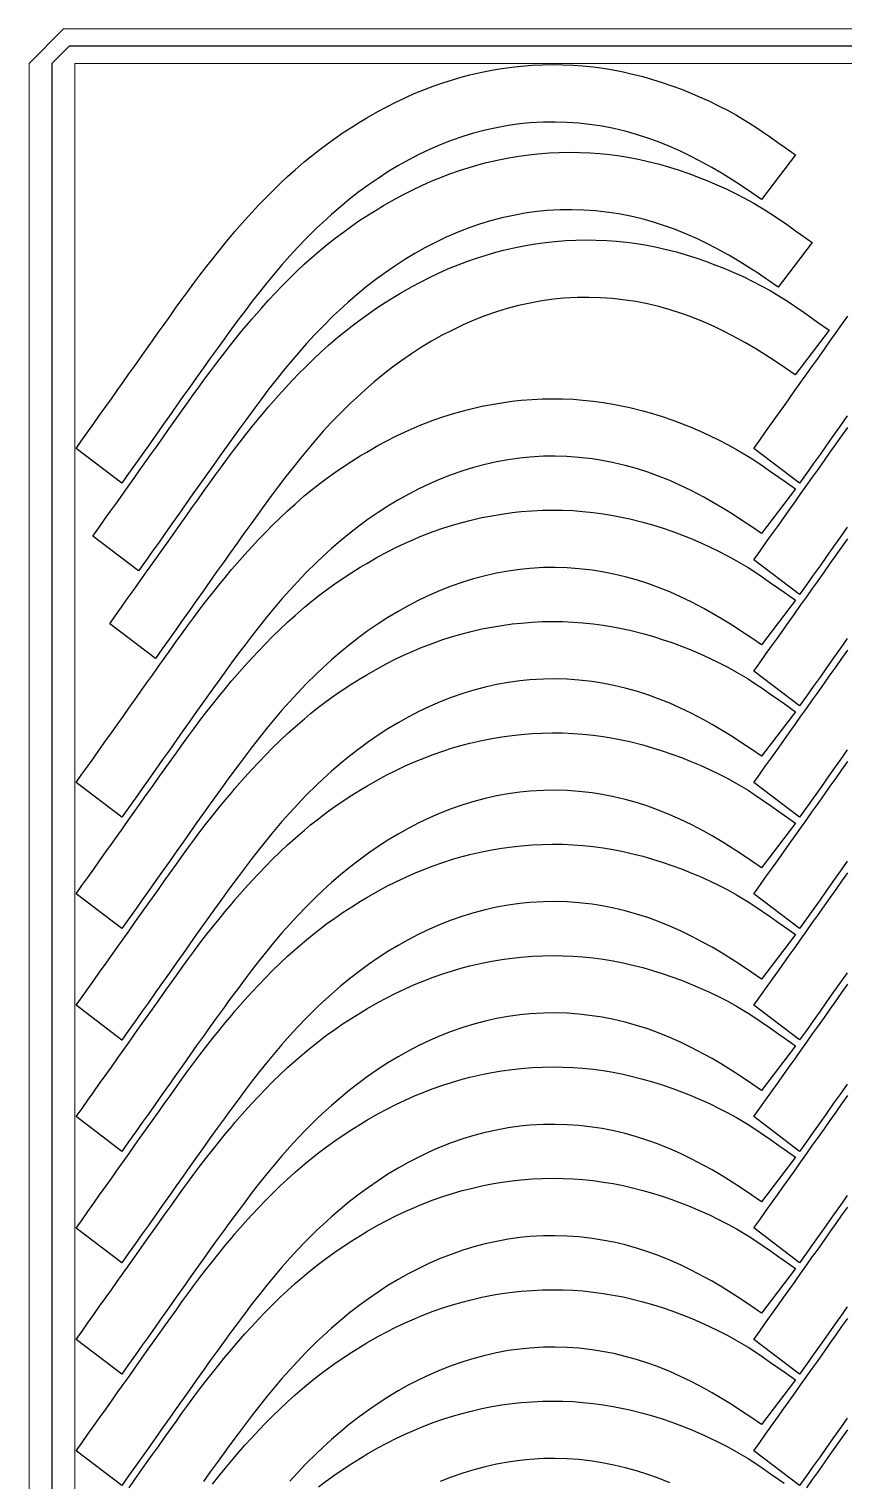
# Model space of a CAD drawing. Header units: millimetres. Extents: x -10628 to 24720, y -21829 to 4032.
# Drawn here: x 12249 to 12959, y -12515 to -11249 of the extents above; entities that cross this region are included whole.
import ezdxf
from ezdxf.enums import TextEntityAlignment as Align
from ezdxf.lldxf.tags import DXFTag

# ---------------------------------------------------------------- set-up
doc = ezdxf.new("R2010")
doc.units = ezdxf.units.MM
doc.layers.add('layer khung van cnc', color=7, linetype='Continuous', lineweight=25, true_color=0xfbf59b)
doc.layers.add('layer mau', color=7, linetype='Continuous')
doc.styles.add('Text Dim', font='arial.ttf')
tags = doc.linetypes.add('KVVIENMAY', pattern='A,46.311228,-10.280676,["KV VIỀN MÁY",Text Dim,S=10.028098,R=0,X=0,Y=-4.346144],-100.988212', length=157.580116).pattern_tags.tags
tags[6] = DXFTag(74, 10)

# ---------------------------------------------------------------- blocks, each defined once
blk = doc.blocks.new('khung van cnc')
at = {"lineweight": 5}
blk.add_lwpolyline([(-193, -99.4), (-193, 2370.6), (-223, 2400.6), (-1463, 2400.6), (-1493, 2370.6), (-1493, -99.4)], close=True, dxfattribs=at)
at = {"color": 1, "linetype": 'KVVIENMAY'}
blk.add_lwpolyline([(-511.9, -84.4), (-213, -84.4), (-213, 2370.6), (-228, 2385.6), (-1458, 2385.6), (-1473, 2370.6), (-1473, -84.4), (-1172.8, -84.4)], dxfattribs=at)
at = {"lineweight": 5}
blk.add_lwpolyline([(-513.5, -69.4), (-233, -69.4), (-233, 2370.6), (-1453, 2370.6), (-1453, -69.4), (-1173, -69.4)], dxfattribs=at)
at = {"layer": 'layer mau'}
for tag, p in [('ÁGF', (-518, -155.9)), ('TENFILE', (-518, -268.9)), ('TENFILE', (-518, -381.8)), ('TENFILE', (-518, -494.8))]:
    blk.add_attdef(tag, text='', height=30, dxfattribs=at).set_placement(p, align=Align.MIDDLE_CENTER)

msp = doc.modelspace()

# ---------------------------------------------------------------- linework, layer by layer
for points in [[(12290.016, -11614.805), (12295.136, -11607.594), (12300.256, -11600.384), (12305.377, -11593.174), (12310.498, -11585.964), (12316.07, -11578.124), (12320.745, -11571.547), (12325.869, -11564.339), (12330.992, -11557.131), (12336.113, -11549.921), (12341.232, -11542.709), (12345.348, -11536.904), (12351.457, -11528.278), (12356.568, -11521.061), (12361.682, -11513.846), (12366.804, -11506.637), (12371.936, -11499.435), (12377.402, -11491.8), (12382.252, -11485.065), (12387.45, -11477.909), (12392.691, -11470.786), (12397.989, -11463.705), (12402.871, -11457.302), (12408.799, -11449.706), (12414.323, -11442.799), (12419.926, -11435.956), (12425.609, -11429.178), (12428.501, -11425.79), (12437.215, -11415.824), (12443.146, -11409.261), (12449.169, -11402.783), (12455.29, -11396.398), (12460.938, -11390.686), (12467.847, -11383.937), (12474.293, -11377.879), (12480.859, -11371.951), (12488.983, -11364.953), (12494.366, -11360.522), (12501.311, -11355.036), (12508.378, -11349.704), (12515.562, -11344.53), (12522.86, -11339.515), (12530.266, -11334.66), (12537.777, -11329.967), (12543.386, -11326.608), (12553.094, -11321.078), (12560.896, -11316.895), (12568.794, -11312.899), (12576.786, -11309.1), (12584.872, -11305.508), (12590.08, -11303.328), (12601.321, -11298.98), (12609.676, -11296.058), (12618.109, -11293.371), (12626.615, -11290.922), (12633.178, -11289.212), (12643.821, -11286.763), (12652.506, -11285.058), (12661.237, -11283.605), (12670.007, -11282.405), (12677.972, -11281.539), (12687.634, -11280.774), (12696.475, -11280.347), (12705.326, -11280.183), (12714.177, -11280.286), (12723.425, -11280.683), (12731.851, -11281.305), (12740.658, -11282.22), (12749.434, -11283.401), (12758.17, -11284.843), (12766.859, -11286.542), (12772.849, -11287.868), (12784.063, -11290.693), (12792.569, -11293.129), (12801.01, -11295.79), (12809.383, -11298.666), (12817.687, -11301.747), (12825.342, -11304.785), (12834.079, -11308.484), (12842.152, -11312.139), (12850.128, -11315.994), (12857.994, -11320.057), (12865.739, -11324.336), (12875.738, -11330.316), (12880.819, -11333.568), (12888.167, -11338.487), (12895.432, -11343.534), (12902.655, -11348.645), (12907.162, -11351.841), (12917.108, -11358.843), (12887.489, -11397.779), (12879.038, -11391.947), (12869.309, -11385.386), (12861.923, -11380.601), (12853.193, -11375.192), (12844.34, -11369.984), (12837.312, -11366.052), (12826.252, -11360.238), (12817.01, -11355.749), (12807.63, -11351.557), (12796.945, -11347.248), (12788.443, -11344.185), (12778.646, -11341.049), (12768.732, -11338.293), (12758.717, -11335.926), (12748.616, -11333.958), (12739.812, -11332.584), (12728.22, -11331.255), (12717.957, -11330.533), (12707.674, -11330.234), (12697.389, -11330.363), (12685.616, -11331.042), (12676.88, -11331.918), (12666.69, -11333.338), (12656.564, -11335.174), (12646.518, -11337.415), (12636.569, -11340.05), (12627.137, -11342.936), (12617.024, -11346.457), (12607.449, -11350.203), (12598.017, -11354.291), (12588.734, -11358.706), (12579.398, -11363.546), (12570.641, -11368.458), (12561.841, -11373.766), (12553.209, -11379.343), (12544.748, -11385.176), (12536.609, -11391.138), (12528.345, -11397.553), (12520.405, -11404.071), (12512.635, -11410.791), (12505.034, -11417.703), (12499.884, -11422.579), (12490.328, -11432.049), (12483.215, -11439.46), (12476.254, -11447.016), (12469.441, -11454.705), (12460.569, -11465.154), (12456.235, -11470.438), (12449.823, -11478.459), (12443.518, -11486.563), (12437.302, -11494.737), (12431.157, -11502.966), (12423.278, -11513.683), (12419.017, -11519.533), (12412.995, -11527.851), (12407, -11536.187), (12401.027, -11544.539), (12395.073, -11552.903), (12389.134, -11561.279), (12383.206, -11569.662), (12377.286, -11578.051), (12371.371, -11586.442), (12365.455, -11594.834), (12359.537, -11603.224), (12352.743, -11612.836), (12347.677, -11619.987), (12341.733, -11628.359), (12335.784, -11636.727), (12329.831, -11645.093)], [(12304.664, -11691.24), (12309.784, -11684.029), (12314.905, -11676.819), (12320.025, -11669.609), (12325.147, -11662.399), (12330.719, -11654.558), (12335.393, -11647.982), (12340.517, -11640.774), (12345.64, -11633.565), (12350.762, -11626.356), (12355.88, -11619.144), (12359.997, -11613.339), (12366.106, -11604.713), (12371.217, -11597.496), (12376.331, -11590.281), (12381.452, -11583.072), (12386.585, -11575.87), (12392.051, -11568.235), (12396.9, -11561.5), (12402.098, -11554.344), (12407.34, -11547.221), (12412.637, -11540.14), (12417.52, -11533.737), (12423.447, -11526.141), (12428.971, -11519.234), (12434.575, -11512.391), (12440.258, -11505.613), (12443.149, -11502.225), (12451.863, -11492.259), (12457.794, -11485.696), (12463.817, -11479.218), (12469.938, -11472.833), (12475.586, -11467.121), (12482.495, -11460.372), (12488.942, -11454.314), (12495.507, -11448.386), (12503.632, -11441.388), (12509.015, -11436.957), (12515.959, -11431.47), (12523.026, -11426.139), (12530.211, -11420.965), (12537.508, -11415.95), (12544.915, -11411.095), (12552.425, -11406.402), (12558.034, -11403.042), (12567.743, -11397.512), (12575.545, -11393.329), (12583.442, -11389.334), (12591.434, -11385.535), (12599.52, -11381.943), (12604.729, -11379.763), (12615.97, -11375.415), (12624.325, -11372.493), (12632.758, -11369.805), (12641.264, -11367.357), (12647.826, -11365.646), (12658.469, -11363.198), (12667.155, -11361.493), (12675.886, -11360.04), (12684.656, -11358.84), (12692.62, -11357.974), (12702.282, -11357.208), (12711.124, -11356.781), (12719.974, -11356.618), (12728.825, -11356.721), (12738.074, -11357.118), (12746.5, -11357.74), (12755.307, -11358.655), (12764.083, -11359.836), (12772.819, -11361.278), (12781.508, -11362.977), (12787.497, -11364.303), (12798.711, -11367.128), (12807.218, -11369.563), (12815.659, -11372.225), (12824.032, -11375.101), (12832.336, -11378.182), (12839.991, -11381.22), (12848.727, -11384.919), (12856.8, -11388.574), (12864.776, -11392.429), (12872.642, -11396.492), (12880.387, -11400.771), (12890.386, -11406.751), (12895.468, -11410.003), (12902.815, -11414.922), (12910.08, -11419.969), (12917.303, -11425.079), (12921.81, -11428.275), (12931.756, -11435.278), (12902.137, -11474.214), (12893.686, -11468.382), (12883.958, -11461.821), (12876.571, -11457.035), (12867.842, -11451.626), (12858.989, -11446.419), (12851.96, -11442.487), (12840.901, -11436.673), (12831.658, -11432.184), (12822.278, -11427.992), (12811.593, -11423.683), (12803.092, -11420.62), (12793.295, -11417.484), (12783.381, -11414.727), (12773.366, -11412.361), (12763.265, -11410.393), (12754.46, -11409.019), (12742.868, -11407.69), (12732.605, -11406.967), (12722.323, -11406.669), (12712.038, -11406.798), (12700.265, -11407.477), (12691.528, -11408.352), (12681.338, -11409.773), (12671.212, -11411.609), (12661.167, -11413.85), (12651.218, -11416.485), (12641.785, -11419.37), (12631.672, -11422.892), (12622.098, -11426.638), (12612.666, -11430.726), (12603.382, -11435.141), (12594.046, -11439.981), (12585.29, -11444.893), (12576.49, -11450.201), (12567.858, -11455.778), (12559.396, -11461.611), (12551.258, -11467.572), (12542.994, -11473.988), (12535.053, -11480.505), (12527.284, -11487.226), (12519.683, -11494.138), (12514.532, -11499.014), (12504.977, -11508.483), (12497.864, -11515.895), (12490.903, -11523.451), (12484.09, -11531.14), (12475.218, -11541.589), (12470.883, -11546.873), (12464.472, -11554.894), (12458.166, -11562.998), (12451.95, -11571.171), (12445.806, -11579.4), (12437.927, -11590.117), (12433.665, -11595.968), (12427.644, -11604.286), (12421.648, -11612.622), (12415.675, -11620.973), (12409.721, -11629.338), (12403.782, -11637.714), (12397.855, -11646.097), (12391.935, -11654.485), (12386.019, -11662.877), (12380.104, -11671.269), (12374.186, -11679.659), (12367.392, -11689.271), (12362.325, -11696.422), (12356.382, -11704.794), (12350.432, -11713.162), (12344.48, -11721.528)], [(12319.313, -11767.675), (12324.433, -11760.464), (12329.553, -11753.254), (12334.674, -11746.043), (12339.796, -11738.834), (12345.367, -11730.993), (12350.042, -11724.417), (12355.166, -11717.209), (12360.289, -11710), (12365.41, -11702.791), (12370.529, -11695.579), (12374.645, -11689.773), (12380.754, -11681.148), (12385.865, -11673.931), (12390.979, -11666.716), (12396.101, -11659.506), (12401.234, -11652.304), (12406.699, -11644.67), (12411.549, -11637.935), (12416.747, -11630.779), (12421.988, -11623.656), (12427.286, -11616.574), (12432.168, -11610.172), (12438.096, -11602.576), (12443.62, -11595.669), (12449.224, -11588.826), (12454.906, -11582.048), (12457.798, -11578.659), (12466.512, -11568.694), (12472.443, -11562.131), (12478.466, -11555.653), (12484.587, -11549.267), (12490.235, -11543.556), (12497.144, -11536.807), (12503.59, -11530.749), (12510.156, -11524.821), (12518.28, -11517.823), (12523.663, -11513.392), (12530.608, -11507.905), (12537.675, -11502.574), (12544.859, -11497.4), (12552.157, -11492.384), (12559.563, -11487.529), (12567.074, -11482.837), (12572.683, -11479.477), (12582.391, -11473.947), (12590.193, -11469.764), (12598.091, -11465.768), (12606.083, -11461.97), (12614.169, -11458.378), (12619.378, -11456.198), (12630.618, -11451.85), (12638.973, -11448.928), (12647.407, -11446.24), (12655.913, -11443.792), (12662.475, -11442.081), (12673.118, -11439.633), (12681.803, -11437.928), (12690.534, -11436.475), (12699.304, -11435.275), (12707.269, -11434.409), (12716.931, -11433.643), (12725.772, -11433.216), (12734.623, -11433.053), (12743.474, -11433.156), (12752.722, -11433.553), (12761.148, -11434.175), (12769.955, -11435.09), (12778.731, -11436.271), (12787.468, -11437.713), (12796.156, -11439.412), (12802.146, -11440.738), (12813.36, -11443.563), (12821.866, -11445.998), (12830.307, -11448.659), (12838.68, -11451.536), (12846.985, -11454.617), (12854.639, -11457.655), (12863.376, -11461.354), (12871.449, -11465.009), (12879.425, -11468.864), (12887.291, -11472.927), (12895.036, -11477.206), (12905.035, -11483.186), (12910.116, -11486.438), (12917.464, -11491.357), (12924.729, -11496.404), (12931.952, -11501.514), (12936.459, -11504.71), (12946.405, -11511.713), (12916.786, -11550.649), (12908.335, -11544.817), (12898.606, -11538.255), (12891.22, -11533.47), (12882.49, -11528.061), (12873.637, -11522.854), (12866.609, -11518.922), (12855.549, -11513.108), (12846.307, -11508.619), (12836.927, -11504.427), (12826.242, -11500.118), (12817.74, -11497.055), (12807.943, -11493.918), (12798.029, -11491.162), (12788.014, -11488.796), (12777.913, -11486.828), (12769.109, -11485.453), (12757.517, -11484.125), (12747.254, -11483.402), (12736.971, -11483.104), (12726.686, -11483.233), (12714.913, -11483.912), (12706.177, -11484.787), (12695.987, -11486.208), (12685.861, -11488.044), (12675.815, -11490.285), (12665.866, -11492.92), (12656.434, -11495.805), (12646.321, -11499.326), (12636.746, -11503.073), (12627.314, -11507.161), (12618.031, -11511.576), (12608.695, -11516.416), (12599.938, -11521.328), (12591.138, -11526.636), (12582.506, -11532.213), (12574.045, -11538.046), (12565.906, -11544.007), (12557.643, -11550.423), (12549.702, -11556.94), (12541.932, -11563.661), (12534.331, -11570.573), (12529.181, -11575.449), (12519.625, -11584.918), (12512.512, -11592.33), (12505.551, -11599.885), (12498.738, -11607.574), (12489.866, -11618.024), (12485.532, -11623.308), (12479.12, -11631.328), (12472.815, -11639.433), (12466.599, -11647.606), (12460.455, -11655.835), (12452.575, -11666.552), (12448.314, -11672.402), (12442.292, -11680.72), (12436.297, -11689.057), (12430.324, -11697.408), (12424.37, -11705.773), (12418.431, -11714.148), (12412.503, -11722.532), (12406.583, -11730.92), (12400.668, -11739.312), (12394.753, -11747.704), (12388.834, -11756.093), (12382.041, -11765.706), (12376.974, -11772.857), (12371.03, -11781.229), (12365.081, -11789.597), (12359.128, -11797.963)], [(12290.016, -11906.134), (12295.136, -11898.923), (12300.256, -11891.713), (12305.377, -11884.502), (12310.498, -11877.293), (12316.07, -11869.452), (12320.745, -11862.876), (12325.869, -11855.668), (12330.992, -11848.459), (12336.113, -11841.25), (12341.232, -11834.038), (12345.348, -11828.232), (12351.457, -11819.607), (12356.568, -11812.39), (12361.682, -11805.175), (12366.804, -11797.965), (12371.936, -11790.763), (12377.402, -11783.129), (12382.252, -11776.394), (12387.45, -11769.238), (12392.691, -11762.115), (12397.989, -11755.033), (12402.871, -11748.631), (12408.799, -11741.035), (12414.323, -11734.128), (12419.926, -11727.285), (12425.609, -11720.507), (12428.501, -11717.118), (12437.215, -11707.153), (12443.146, -11700.59), (12449.169, -11694.112), (12455.29, -11687.726), (12460.938, -11682.015), (12467.847, -11675.266), (12474.293, -11669.208), (12480.859, -11663.28), (12488.983, -11656.282), (12494.366, -11651.851), (12501.311, -11646.364), (12508.378, -11641.033), (12515.562, -11635.859), (12522.86, -11630.843), (12530.266, -11625.988), (12537.777, -11621.296), (12543.386, -11617.936), (12553.094, -11612.406), (12560.896, -11608.223), (12568.794, -11604.227), (12576.786, -11600.429), (12584.872, -11596.837), (12590.08, -11594.657), (12601.321, -11590.309), (12609.676, -11587.387), (12618.109, -11584.699), (12626.615, -11582.251), (12633.178, -11580.54), (12643.821, -11578.092), (12652.506, -11576.387), (12661.237, -11574.933), (12670.007, -11573.734), (12677.972, -11572.868), (12687.634, -11572.102), (12696.475, -11571.675), (12705.326, -11571.512), (12714.177, -11571.615), (12723.425, -11572.012), (12731.851, -11572.634), (12740.658, -11573.549), (12749.434, -11574.73), (12758.17, -11576.172), (12766.859, -11577.871), (12772.849, -11579.197), (12784.063, -11582.022), (12792.569, -11584.457), (12801.01, -11587.118), (12809.383, -11589.995), (12817.687, -11593.076), (12825.342, -11596.114), (12834.079, -11599.813), (12842.152, -11603.468), (12850.128, -11607.323), (12857.994, -11611.386), (12865.739, -11615.665), (12875.738, -11621.645), (12880.819, -11624.896), (12888.167, -11629.816), (12895.432, -11634.863), (12902.655, -11639.973), (12907.162, -11643.169), (12917.108, -11650.172), (12887.489, -11689.108), (12879.038, -11683.276), (12869.309, -11676.714), (12861.923, -11671.929), (12853.193, -11666.52), (12844.34, -11661.313), (12837.312, -11657.381), (12826.252, -11651.567), (12817.01, -11647.078), (12807.63, -11642.886), (12796.945, -11638.577), (12788.443, -11635.514), (12778.646, -11632.377), (12768.732, -11629.621), (12758.717, -11627.255), (12748.616, -11625.287), (12739.812, -11623.912), (12728.22, -11622.584), (12717.957, -11621.861), (12707.674, -11621.563), (12697.389, -11621.692), (12685.616, -11622.371), (12676.88, -11623.246), (12666.69, -11624.667), (12656.564, -11626.503), (12646.518, -11628.744), (12636.569, -11631.379), (12627.137, -11634.264), (12617.024, -11637.785), (12607.449, -11641.532), (12598.017, -11645.62), (12588.734, -11650.035), (12579.398, -11654.875), (12570.641, -11659.787), (12561.841, -11665.095), (12553.209, -11670.672), (12544.748, -11676.505), (12536.609, -11682.466), (12528.345, -11688.881), (12520.405, -11695.399), (12512.635, -11702.12), (12505.034, -11709.031), (12499.884, -11713.908), (12490.328, -11723.377), (12483.215, -11730.789), (12476.254, -11738.344), (12469.441, -11746.033), (12460.569, -11756.483), (12456.235, -11761.767), (12449.823, -11769.787), (12443.518, -11777.892), (12437.302, -11786.065), (12431.157, -11794.294), (12423.278, -11805.011), (12419.017, -11810.861), (12412.995, -11819.179), (12407, -11827.516), (12401.027, -11835.867), (12395.073, -11844.232), (12389.134, -11852.607), (12383.206, -11860.991), (12377.286, -11869.379), (12371.371, -11877.771), (12365.455, -11886.163), (12359.537, -11894.552), (12352.743, -11904.165), (12347.677, -11911.316), (12341.733, -11919.688), (12335.784, -11928.056), (12329.831, -11936.422)], [(12290.04, -12003.2), (12295.16, -11995.989), (12300.28, -11988.779), (12305.401, -11981.568), (12310.523, -11974.359), (12316.094, -11966.518), (12320.769, -11959.942), (12325.893, -11952.734), (12331.016, -11945.525), (12336.137, -11938.315), (12341.256, -11931.104), (12345.372, -11925.298), (12351.481, -11916.673), (12356.592, -11909.456), (12361.706, -11902.241), (12366.828, -11895.031), (12371.961, -11887.829), (12377.426, -11880.195), (12382.276, -11873.46), (12387.474, -11866.304), (12392.715, -11859.181), (12398.013, -11852.099), (12402.895, -11845.697), (12408.823, -11838.101), (12414.347, -11831.194), (12419.951, -11824.351), (12425.633, -11817.573), (12428.525, -11814.184), (12437.239, -11804.219), (12443.17, -11797.656), (12449.193, -11791.177), (12455.314, -11784.792), (12460.962, -11779.081), (12467.871, -11772.331), (12474.317, -11766.274), (12480.883, -11760.345), (12489.007, -11753.348), (12494.39, -11748.917), (12501.335, -11743.43), (12508.402, -11738.099), (12515.586, -11732.925), (12522.884, -11727.909), (12530.29, -11723.054), (12537.801, -11718.362), (12543.41, -11715.002), (12553.118, -11709.472), (12560.92, -11705.289), (12568.818, -11701.293), (12576.81, -11697.495), (12584.896, -11693.902), (12590.105, -11691.723), (12601.345, -11687.375), (12609.7, -11684.453), (12618.134, -11681.765), (12626.64, -11679.317), (12633.202, -11677.606), (12643.845, -11675.158), (12652.53, -11673.453), (12661.261, -11671.999), (12670.031, -11670.8), (12677.996, -11669.934), (12687.658, -11669.168), (12696.499, -11668.741), (12705.35, -11668.578), (12714.201, -11668.681), (12723.449, -11669.078), (12731.875, -11669.7), (12740.682, -11670.615), (12749.458, -11671.796), (12758.195, -11673.238), (12766.883, -11674.937), (12772.873, -11676.263), (12784.087, -11679.088), (12792.593, -11681.523), (12801.034, -11684.184), (12809.407, -11687.061), (12817.712, -11690.142), (12825.366, -11693.18), (12834.103, -11696.879), (12842.176, -11700.534), (12850.152, -11704.389), (12858.018, -11708.452), (12865.763, -11712.731), (12875.762, -11718.711), (12880.843, -11721.962), (12888.191, -11726.882), (12895.456, -11731.929), (12902.679, -11737.039), (12907.186, -11740.235), (12917.132, -11747.238), (12887.513, -11786.174), (12879.062, -11780.342), (12869.333, -11773.78), (12861.947, -11768.995), (12853.217, -11763.586), (12844.364, -11758.379), (12837.336, -11754.447), (12826.276, -11748.633), (12817.034, -11744.144), (12807.654, -11739.952), (12796.969, -11735.643), (12788.467, -11732.58), (12778.67, -11729.443), (12768.756, -11726.687), (12758.741, -11724.321), (12748.64, -11722.353), (12739.836, -11720.978), (12728.244, -11719.65), (12717.981, -11718.927), (12707.698, -11718.628), (12697.413, -11718.758), (12685.64, -11719.437), (12676.904, -11720.312), (12666.714, -11721.733), (12656.588, -11723.569), (12646.542, -11725.81), (12636.593, -11728.444), (12627.161, -11731.33), (12617.048, -11734.851), (12607.473, -11738.598), (12598.041, -11742.686), (12588.758, -11747.101), (12579.422, -11751.941), (12570.665, -11756.853), (12561.865, -11762.161), (12553.233, -11767.738), (12544.772, -11773.571), (12536.633, -11779.532), (12528.37, -11785.947), (12520.429, -11792.465), (12512.659, -11799.186), (12505.058, -11806.097), (12499.908, -11810.974), (12490.352, -11820.443), (12483.239, -11827.855), (12476.278, -11835.41), (12469.465, -11843.099), (12460.593, -11853.549), (12456.259, -11858.833), (12449.847, -11866.853), (12443.542, -11874.958), (12437.326, -11883.131), (12431.182, -11891.36), (12423.302, -11902.077), (12419.041, -11907.927), (12413.019, -11916.245), (12407.024, -11924.582), (12401.051, -11932.933), (12395.097, -11941.298), (12389.158, -11949.673), (12383.23, -11958.057), (12377.31, -11966.445), (12371.395, -11974.837), (12365.48, -11983.229), (12359.561, -11991.618), (12352.768, -12001.231), (12347.701, -12008.381), (12341.757, -12016.754), (12335.808, -12025.122), (12329.855, -12033.488)], [(12290.053, -12100.281), (12295.173, -12093.07), (12300.294, -12085.859), (12305.414, -12078.649), (12310.536, -12071.44), (12316.108, -12063.599), (12320.782, -12057.023), (12325.906, -12049.815), (12331.029, -12042.606), (12336.151, -12035.396), (12341.269, -12028.185), (12345.386, -12022.379), (12351.495, -12013.753), (12356.606, -12006.536), (12361.72, -11999.322), (12366.841, -11992.112), (12371.974, -11984.91), (12377.44, -11977.276), (12382.289, -11970.541), (12387.487, -11963.385), (12392.729, -11956.262), (12398.026, -11949.18), (12402.909, -11942.778), (12408.836, -11935.182), (12414.36, -11928.275), (12419.964, -11921.432), (12425.647, -11914.654), (12428.538, -11911.265), (12437.253, -11901.3), (12443.183, -11894.736), (12449.206, -11888.258), (12455.327, -11881.873), (12460.975, -11876.162), (12467.884, -11869.412), (12474.331, -11863.355), (12480.896, -11857.426), (12489.021, -11850.429), (12494.404, -11845.998), (12501.348, -11840.511), (12508.415, -11835.18), (12515.6, -11830.006), (12522.897, -11824.99), (12530.304, -11820.135), (12537.814, -11815.442), (12543.423, -11812.083), (12553.132, -11806.553), (12560.934, -11802.37), (12568.831, -11798.374), (12576.823, -11794.576), (12584.909, -11790.983), (12590.118, -11788.804), (12601.359, -11784.456), (12609.714, -11781.534), (12618.147, -11778.846), (12626.653, -11776.398), (12633.215, -11774.687), (12643.858, -11772.239), (12652.544, -11770.534), (12661.275, -11769.08), (12670.045, -11767.881), (12678.009, -11767.015), (12687.671, -11766.249), (12696.513, -11765.822), (12705.363, -11765.659), (12714.214, -11765.762), (12723.463, -11766.159), (12731.889, -11766.781), (12740.696, -11767.696), (12749.472, -11768.877), (12758.208, -11770.319), (12766.897, -11772.018), (12772.886, -11773.344), (12784.1, -11776.169), (12792.607, -11778.604), (12801.048, -11781.265), (12809.421, -11784.142), (12817.725, -11787.223), (12825.38, -11790.261), (12834.117, -11793.96), (12842.189, -11797.615), (12850.165, -11801.47), (12858.031, -11805.533), (12865.776, -11809.812), (12875.775, -11815.792), (12880.857, -11819.043), (12888.204, -11823.963), (12895.469, -11829.01), (12902.692, -11834.12), (12907.199, -11837.316), (12917.145, -11844.319), (12887.526, -11883.255), (12879.075, -11877.423), (12869.347, -11870.861), (12861.96, -11866.076), (12853.231, -11860.667), (12844.378, -11855.46), (12837.349, -11851.528), (12826.29, -11845.714), (12817.047, -11841.225), (12807.667, -11837.033), (12796.982, -11832.724), (12788.481, -11829.661), (12778.684, -11826.524), (12768.77, -11823.768), (12758.755, -11821.402), (12748.654, -11819.434), (12739.849, -11818.059), (12728.257, -11816.731), (12717.994, -11816.008), (12707.712, -11815.709), (12697.427, -11815.838), (12685.654, -11816.518), (12676.918, -11817.393), (12666.727, -11818.814), (12656.601, -11820.65), (12646.556, -11822.891), (12636.607, -11825.525), (12627.174, -11828.411), (12617.061, -11831.932), (12607.487, -11835.679), (12598.055, -11839.767), (12588.771, -11844.182), (12579.435, -11849.022), (12570.679, -11853.934), (12561.879, -11859.242), (12553.247, -11864.819), (12544.785, -11870.652), (12536.647, -11876.613), (12528.383, -11883.028), (12520.442, -11889.546), (12512.673, -11896.267), (12505.072, -11903.178), (12499.921, -11908.055), (12490.366, -11917.524), (12483.253, -11924.936), (12476.292, -11932.491), (12469.479, -11940.18), (12460.607, -11950.63), (12456.272, -11955.914), (12449.861, -11963.934), (12443.555, -11972.039), (12437.339, -11980.212), (12431.195, -11988.441), (12423.316, -11999.158), (12419.054, -12005.008), (12413.033, -12013.326), (12407.037, -12021.662), (12401.064, -12030.014), (12395.11, -12038.379), (12389.171, -12046.754), (12383.244, -12055.138), (12377.324, -12063.526), (12371.408, -12071.918), (12365.493, -12080.31), (12359.575, -12088.699), (12352.781, -12098.311), (12347.714, -12105.462), (12341.771, -12113.835), (12335.821, -12122.203), (12329.869, -12130.569)], [(12290.053, -12197.381), (12295.173, -12190.17), (12300.294, -12182.959), (12305.414, -12175.749), (12310.536, -12168.54), (12316.108, -12160.699), (12320.782, -12154.123), (12325.906, -12146.915), (12331.029, -12139.706), (12336.151, -12132.496), (12341.269, -12125.285), (12345.386, -12119.479), (12351.495, -12110.853), (12356.606, -12103.636), (12361.72, -12096.422), (12366.841, -12089.212), (12371.974, -12082.01), (12377.44, -12074.376), (12382.289, -12067.641), (12387.487, -12060.485), (12392.729, -12053.362), (12398.026, -12046.28), (12402.909, -12039.878), (12408.836, -12032.282), (12414.36, -12025.375), (12419.964, -12018.532), (12425.647, -12011.753), (12428.538, -12008.365), (12437.253, -11998.4), (12443.183, -11991.836), (12449.206, -11985.358), (12455.327, -11978.973), (12460.975, -11973.262), (12467.884, -11966.512), (12474.331, -11960.455), (12480.896, -11954.526), (12489.021, -11947.529), (12494.404, -11943.098), (12501.348, -11937.611), (12508.415, -11932.28), (12515.6, -11927.106), (12522.897, -11922.09), (12530.304, -11917.235), (12537.814, -11912.542), (12543.423, -11909.183), (12553.132, -11903.653), (12560.934, -11899.47), (12568.831, -11895.474), (12576.823, -11891.675), (12584.909, -11888.083), (12590.118, -11885.904), (12601.359, -11881.556), (12609.714, -11878.634), (12618.147, -11875.946), (12626.653, -11873.498), (12633.215, -11871.787), (12643.858, -11869.339), (12652.544, -11867.633), (12661.275, -11866.18), (12670.045, -11864.981), (12678.009, -11864.115), (12687.671, -11863.349), (12696.513, -11862.922), (12705.363, -11862.759), (12714.214, -11862.862), (12723.463, -11863.259), (12731.889, -11863.881), (12740.696, -11864.796), (12749.472, -11865.977), (12758.208, -11867.418), (12766.897, -11869.118), (12772.886, -11870.444), (12784.1, -11873.269), (12792.607, -11875.704), (12801.048, -11878.365), (12809.421, -11881.242), (12817.725, -11884.323), (12825.38, -11887.361), (12834.117, -11891.06), (12842.189, -11894.715), (12850.165, -11898.57), (12858.031, -11902.633), (12865.776, -11906.912), (12875.775, -11912.892), (12880.857, -11916.143), (12888.204, -11921.063), (12895.469, -11926.11), (12902.692, -11931.22), (12907.199, -11934.416), (12917.145, -11941.419), (12887.526, -11980.355), (12879.075, -11974.523), (12869.347, -11967.961), (12861.96, -11963.176), (12853.231, -11957.767), (12844.378, -11952.56), (12837.349, -11948.628), (12826.29, -11942.814), (12817.047, -11938.325), (12807.667, -11934.132), (12796.982, -11929.824), (12788.481, -11926.761), (12778.684, -11923.624), (12768.77, -11920.868), (12758.755, -11918.501), (12748.654, -11916.534), (12739.849, -11915.159), (12728.257, -11913.831), (12717.994, -11913.108), (12707.712, -11912.809), (12697.427, -11912.938), (12685.654, -11913.617), (12676.918, -11914.493), (12666.727, -11915.914), (12656.601, -11917.75), (12646.556, -11919.991), (12636.607, -11922.625), (12627.174, -11925.511), (12617.061, -11929.032), (12607.487, -11932.778), (12598.055, -11936.867), (12588.771, -11941.282), (12579.435, -11946.122), (12570.679, -11951.034), (12561.879, -11956.342), (12553.247, -11961.919), (12544.785, -11967.752), (12536.647, -11973.713), (12528.383, -11980.128), (12520.442, -11986.646), (12512.673, -11993.367), (12505.072, -12000.278), (12499.921, -12005.155), (12490.366, -12014.624), (12483.253, -12022.036), (12476.292, -12029.591), (12469.479, -12037.28), (12460.607, -12047.73), (12456.272, -12053.014), (12449.861, -12061.034), (12443.555, -12069.138), (12437.339, -12077.312), (12431.195, -12085.541), (12423.316, -12096.258), (12419.054, -12102.108), (12413.033, -12110.426), (12407.037, -12118.762), (12401.064, -12127.114), (12395.11, -12135.479), (12389.171, -12143.854), (12383.244, -12152.237), (12377.324, -12160.626), (12371.408, -12169.018), (12365.493, -12177.41), (12359.575, -12185.799), (12352.781, -12195.411), (12347.714, -12202.562), (12341.771, -12210.935), (12335.821, -12219.303), (12329.869, -12227.669)], [(12290.053, -12294.48), (12295.173, -12287.27), (12300.294, -12280.059), (12305.414, -12272.849), (12310.536, -12265.64), (12316.108, -12257.799), (12320.782, -12251.223), (12325.906, -12244.015), (12331.029, -12236.806), (12336.151, -12229.596), (12341.269, -12222.385), (12345.386, -12216.579), (12351.495, -12207.953), (12356.606, -12200.736), (12361.72, -12193.522), (12366.841, -12186.312), (12371.974, -12179.11), (12377.44, -12171.476), (12382.289, -12164.741), (12387.487, -12157.585), (12392.729, -12150.461), (12398.026, -12143.38), (12402.909, -12136.977), (12408.836, -12129.382), (12414.36, -12122.475), (12419.964, -12115.632), (12425.647, -12108.853), (12428.538, -12105.465), (12437.253, -12095.5), (12443.183, -12088.936), (12449.206, -12082.458), (12455.327, -12076.073), (12460.975, -12070.362), (12467.884, -12063.612), (12474.331, -12057.555), (12480.896, -12051.626), (12489.021, -12044.629), (12494.404, -12040.197), (12501.348, -12034.711), (12508.415, -12029.38), (12515.6, -12024.206), (12522.897, -12019.19), (12530.304, -12014.335), (12537.814, -12009.642), (12543.423, -12006.283), (12553.132, -12000.753), (12560.934, -11996.57), (12568.831, -11992.574), (12576.823, -11988.775), (12584.909, -11985.183), (12590.118, -11983.004), (12601.359, -11978.656), (12609.714, -11975.734), (12618.147, -11973.046), (12626.653, -11970.598), (12633.215, -11968.887), (12643.858, -11966.439), (12652.544, -11964.733), (12661.275, -11963.28), (12670.045, -11962.081), (12678.009, -11961.215), (12687.671, -11960.449), (12696.513, -11960.022), (12705.363, -11959.859), (12714.214, -11959.962), (12723.463, -11960.359), (12731.889, -11960.981), (12740.696, -11961.896), (12749.472, -11963.076), (12758.208, -11964.518), (12766.897, -11966.218), (12772.886, -11967.544), (12784.1, -11970.369), (12792.607, -11972.804), (12801.048, -11975.465), (12809.421, -11978.342), (12817.725, -11981.423), (12825.38, -11984.46), (12834.117, -11988.16), (12842.189, -11991.815), (12850.165, -11995.67), (12858.031, -11999.733), (12865.776, -12004.012), (12875.775, -12009.992), (12880.857, -12013.243), (12888.204, -12018.163), (12895.469, -12023.21), (12902.692, -12028.32), (12907.199, -12031.516), (12917.145, -12038.519), (12887.526, -12077.454), (12879.075, -12071.622), (12869.347, -12065.061), (12861.96, -12060.276), (12853.231, -12054.867), (12844.378, -12049.66), (12837.349, -12045.728), (12826.29, -12039.914), (12817.047, -12035.425), (12807.667, -12031.232), (12796.982, -12026.924), (12788.481, -12023.861), (12778.684, -12020.724), (12768.77, -12017.968), (12758.755, -12015.601), (12748.654, -12013.634), (12739.849, -12012.259), (12728.257, -12010.931), (12717.994, -12010.208), (12707.712, -12009.909), (12697.427, -12010.038), (12685.654, -12010.717), (12676.918, -12011.593), (12666.727, -12013.014), (12656.601, -12014.85), (12646.556, -12017.091), (12636.607, -12019.725), (12627.174, -12022.611), (12617.061, -12026.132), (12607.487, -12029.878), (12598.055, -12033.967), (12588.771, -12038.382), (12579.435, -12043.222), (12570.679, -12048.134), (12561.879, -12053.442), (12553.247, -12059.019), (12544.785, -12064.852), (12536.647, -12070.813), (12528.383, -12077.228), (12520.442, -12083.746), (12512.673, -12090.467), (12505.072, -12097.378), (12499.921, -12102.255), (12490.366, -12111.724), (12483.253, -12119.136), (12476.292, -12126.691), (12469.479, -12134.38), (12460.607, -12144.83), (12456.272, -12150.114), (12449.861, -12158.134), (12443.555, -12166.238), (12437.339, -12174.412), (12431.195, -12182.641), (12423.316, -12193.358), (12419.054, -12199.208), (12413.033, -12207.526), (12407.037, -12215.862), (12401.064, -12224.214), (12395.11, -12232.579), (12389.171, -12240.954), (12383.244, -12249.337), (12377.324, -12257.726), (12371.408, -12266.118), (12365.493, -12274.51), (12359.575, -12282.899), (12352.781, -12292.511), (12347.714, -12299.662), (12341.771, -12308.034), (12335.821, -12316.403), (12329.869, -12324.769)], [(12290.053, -12391.58), (12295.173, -12384.37), (12300.294, -12377.159), (12305.414, -12369.949), (12310.536, -12362.74), (12316.108, -12354.899), (12320.782, -12348.322), (12325.906, -12341.115), (12331.029, -12333.906), (12336.151, -12326.696), (12341.269, -12319.485), (12345.386, -12313.679), (12351.495, -12305.053), (12356.606, -12297.836), (12361.72, -12290.622), (12366.841, -12283.412), (12371.974, -12276.21), (12377.44, -12268.575), (12382.289, -12261.841), (12387.487, -12254.685), (12392.729, -12247.561), (12398.026, -12240.48), (12402.909, -12234.077), (12408.836, -12226.482), (12414.36, -12219.575), (12419.964, -12212.732), (12425.647, -12205.953), (12428.538, -12202.565), (12437.253, -12192.6), (12443.183, -12186.036), (12449.206, -12179.558), (12455.327, -12173.173), (12460.975, -12167.462), (12467.884, -12160.712), (12474.331, -12154.655), (12480.896, -12148.726), (12489.021, -12141.729), (12494.404, -12137.297), (12501.348, -12131.811), (12508.415, -12126.48), (12515.6, -12121.306), (12522.897, -12116.29), (12530.304, -12111.435), (12537.814, -12106.742), (12543.423, -12103.383), (12553.132, -12097.853), (12560.934, -12093.67), (12568.831, -12089.674), (12576.823, -12085.875), (12584.909, -12082.283), (12590.118, -12080.104), (12601.359, -12075.756), (12609.714, -12072.834), (12618.147, -12070.146), (12626.653, -12067.698), (12633.215, -12065.987), (12643.858, -12063.538), (12652.544, -12061.833), (12661.275, -12060.38), (12670.045, -12059.181), (12678.009, -12058.315), (12687.671, -12057.549), (12696.513, -12057.122), (12705.363, -12056.958), (12714.214, -12057.062), (12723.463, -12057.459), (12731.889, -12058.081), (12740.696, -12058.996), (12749.472, -12060.176), (12758.208, -12061.618), (12766.897, -12063.318), (12772.886, -12064.644), (12784.1, -12067.469), (12792.607, -12069.904), (12801.048, -12072.565), (12809.421, -12075.441), (12817.725, -12078.523), (12825.38, -12081.56), (12834.117, -12085.26), (12842.189, -12088.915), (12850.165, -12092.77), (12858.031, -12096.833), (12865.776, -12101.111), (12875.775, -12107.092), (12880.857, -12110.343), (12888.204, -12115.263), (12895.469, -12120.31), (12902.692, -12125.42), (12907.199, -12128.616), (12917.145, -12135.619), (12887.526, -12174.554), (12879.075, -12168.722), (12869.347, -12162.161), (12861.96, -12157.376), (12853.231, -12151.967), (12844.378, -12146.76), (12837.349, -12142.827), (12826.29, -12137.014), (12817.047, -12132.525), (12807.667, -12128.332), (12796.982, -12124.024), (12788.481, -12120.961), (12778.684, -12117.824), (12768.77, -12115.068), (12758.755, -12112.701), (12748.654, -12110.734), (12739.849, -12109.359), (12728.257, -12108.031), (12717.994, -12107.308), (12707.712, -12107.009), (12697.427, -12107.138), (12685.654, -12107.817), (12676.918, -12108.693), (12666.727, -12110.114), (12656.601, -12111.95), (12646.556, -12114.191), (12636.607, -12116.825), (12627.174, -12119.711), (12617.061, -12123.232), (12607.487, -12126.978), (12598.055, -12131.067), (12588.771, -12135.482), (12579.435, -12140.322), (12570.679, -12145.234), (12561.879, -12150.542), (12553.247, -12156.119), (12544.785, -12161.952), (12536.647, -12167.913), (12528.383, -12174.328), (12520.442, -12180.846), (12512.673, -12187.567), (12505.072, -12194.478), (12499.921, -12199.355), (12490.366, -12208.824), (12483.253, -12216.235), (12476.292, -12223.791), (12469.479, -12231.48), (12460.607, -12241.93), (12456.272, -12247.214), (12449.861, -12255.234), (12443.555, -12263.338), (12437.339, -12271.512), (12431.195, -12279.741), (12423.316, -12290.458), (12419.054, -12296.308), (12413.033, -12304.626), (12407.037, -12312.962), (12401.064, -12321.314), (12395.11, -12329.679), (12389.171, -12338.054), (12383.244, -12346.437), (12377.324, -12354.826), (12371.408, -12363.218), (12365.493, -12371.609), (12359.575, -12379.999), (12352.781, -12389.611), (12347.714, -12396.762), (12341.771, -12405.134), (12335.821, -12413.503), (12329.869, -12421.869)], [(12290.053, -12488.68), (12295.173, -12481.47), (12300.294, -12474.259), (12305.414, -12467.049), (12310.536, -12459.84), (12316.108, -12451.999), (12320.782, -12445.422), (12325.906, -12438.214), (12331.029, -12431.006), (12336.151, -12423.796), (12341.269, -12416.585), (12345.386, -12410.779), (12351.495, -12402.153), (12356.606, -12394.936), (12361.72, -12387.722), (12366.841, -12380.512), (12371.974, -12373.31), (12377.44, -12365.675), (12382.289, -12358.94), (12387.487, -12351.785), (12392.729, -12344.661), (12398.026, -12337.58), (12402.909, -12331.177), (12408.836, -12323.582), (12414.36, -12316.675), (12419.964, -12309.832), (12425.647, -12303.053), (12428.538, -12299.665), (12437.253, -12289.7), (12443.183, -12283.136), (12449.206, -12276.658), (12455.327, -12270.273), (12460.975, -12264.562), (12467.884, -12257.812), (12474.331, -12251.755), (12480.896, -12245.826), (12489.021, -12238.829), (12494.404, -12234.397), (12501.348, -12228.911), (12508.415, -12223.58), (12515.6, -12218.406), (12522.897, -12213.39), (12530.304, -12208.535), (12537.814, -12203.842), (12543.423, -12200.483), (12553.132, -12194.953), (12560.934, -12190.77), (12568.831, -12186.774), (12576.823, -12182.975), (12584.909, -12179.383), (12590.118, -12177.203), (12601.359, -12172.856), (12609.714, -12169.934), (12618.147, -12167.246), (12626.653, -12164.798), (12633.215, -12163.087), (12643.858, -12160.638), (12652.544, -12158.933), (12661.275, -12157.48), (12670.045, -12156.281), (12678.009, -12155.415), (12687.671, -12154.649), (12696.513, -12154.222), (12705.363, -12154.058), (12714.214, -12154.162), (12723.463, -12154.559), (12731.889, -12155.181), (12740.696, -12156.096), (12749.472, -12157.276), (12758.208, -12158.718), (12766.897, -12160.417), (12772.886, -12161.744), (12784.1, -12164.569), (12792.607, -12167.004), (12801.048, -12169.665), (12809.421, -12172.541), (12817.725, -12175.622), (12825.38, -12178.66), (12834.117, -12182.36), (12842.189, -12186.015), (12850.165, -12189.87), (12858.031, -12193.933), (12865.776, -12198.211), (12875.775, -12204.191), (12880.857, -12207.443), (12888.204, -12212.363), (12895.469, -12217.41), (12902.692, -12222.52), (12907.199, -12225.716), (12917.145, -12232.719), (12887.526, -12271.654), (12879.075, -12265.822), (12869.347, -12259.261), (12861.96, -12254.476), (12853.231, -12249.067), (12844.378, -12243.86), (12837.349, -12239.927), (12826.29, -12234.114), (12817.047, -12229.624), (12807.667, -12225.432), (12796.982, -12221.124), (12788.481, -12218.061), (12778.684, -12214.924), (12768.77, -12212.168), (12758.755, -12209.801), (12748.654, -12207.834), (12739.849, -12206.459), (12728.257, -12205.131), (12717.994, -12204.408), (12707.712, -12204.109), (12697.427, -12204.238), (12685.654, -12204.917), (12676.918, -12205.793), (12666.727, -12207.213), (12656.601, -12209.05), (12646.556, -12211.29), (12636.607, -12213.925), (12627.174, -12216.811), (12617.061, -12220.332), (12607.487, -12224.078), (12598.055, -12228.167), (12588.771, -12232.582), (12579.435, -12237.422), (12570.679, -12242.334), (12561.879, -12247.642), (12553.247, -12253.219), (12544.785, -12259.052), (12536.647, -12265.013), (12528.383, -12271.428), (12520.442, -12277.946), (12512.673, -12284.667), (12505.072, -12291.578), (12499.921, -12296.455), (12490.366, -12305.924), (12483.253, -12313.335), (12476.292, -12320.891), (12469.479, -12328.58), (12460.607, -12339.03), (12456.272, -12344.314), (12449.861, -12352.334), (12443.555, -12360.438), (12437.339, -12368.612), (12431.195, -12376.841), (12423.316, -12387.558), (12419.054, -12393.408), (12413.033, -12401.726), (12407.037, -12410.062), (12401.064, -12418.414), (12395.11, -12426.779), (12389.171, -12435.154), (12383.244, -12443.537), (12377.324, -12451.926), (12371.408, -12460.318), (12365.493, -12468.709), (12359.575, -12477.099), (12352.781, -12486.711), (12347.714, -12493.862), (12341.771, -12502.234), (12335.821, -12510.603), (12329.869, -12518.969)]]:
    msp.add_lwpolyline(points, close=True)
for points in [[(12962.22, -11586.442), (12956.305, -11594.834), (12950.386, -11603.224), (12943.593, -11612.836), (12938.526, -11619.987), (12932.582, -11628.359), (12926.633, -11636.727), (12920.681, -11645.093), (12880.865, -11614.805), (12885.985, -11607.594), (12891.105, -11600.384), (12896.226, -11593.174), (12901.348, -11585.964), (12906.919, -11578.124), (12911.594, -11571.547), (12916.718, -11564.339), (12921.841, -11557.131), (12926.963, -11549.921), (12932.081, -11542.709), (12936.197, -11536.904), (12942.307, -11528.278), (12947.417, -11521.061), (12952.532, -11513.846), (12957.653, -11506.637), (12962.786, -11499.435)], [(12962.244, -11683.508), (12956.329, -11691.9), (12950.41, -11700.29), (12943.617, -11709.902), (12938.55, -11717.053), (12932.606, -11725.425), (12926.657, -11733.793), (12920.705, -11742.159), (12880.889, -11711.871), (12886.009, -11704.66), (12891.129, -11697.45), (12896.25, -11690.24), (12901.372, -11683.03), (12906.943, -11675.19), (12911.618, -11668.613), (12916.742, -11661.405), (12921.865, -11654.197), (12926.987, -11646.987), (12932.105, -11639.775), (12936.221, -11633.97), (12942.331, -11625.344), (12947.441, -11618.127), (12952.556, -11610.912), (12957.677, -11603.703), (12962.81, -11596.501)], [(12962.257, -11780.589), (12956.342, -11788.981), (12950.424, -11797.371), (12943.63, -11806.983), (12938.564, -11814.134), (12932.62, -11822.506), (12926.671, -11830.874), (12920.718, -11839.24), (12880.902, -11808.952), (12886.023, -11801.741), (12891.143, -11794.531), (12896.264, -11787.321), (12901.385, -11780.111), (12906.957, -11772.27), (12911.632, -11765.694), (12916.756, -11758.486), (12921.879, -11751.277), (12927, -11744.068), (12932.119, -11736.856), (12936.235, -11731.051), (12942.344, -11722.425), (12947.455, -11715.208), (12952.569, -11707.993), (12957.691, -11700.784), (12962.823, -11693.582)], [(12962.257, -11877.689), (12956.342, -11886.081), (12950.424, -11894.471), (12943.63, -11904.083), (12938.564, -11911.234), (12932.62, -11919.606), (12926.671, -11927.974), (12920.718, -11936.34), (12880.902, -11906.052), (12886.023, -11898.841), (12891.143, -11891.631), (12896.264, -11884.421), (12901.385, -11877.211), (12906.957, -11869.37), (12911.632, -11862.794), (12916.756, -11855.586), (12921.879, -11848.377), (12927, -11841.168), (12932.119, -11833.956), (12936.235, -11828.151), (12942.344, -11819.525), (12947.455, -11812.308), (12952.569, -11805.093), (12957.691, -11797.884), (12962.823, -11790.682)], [(12962.257, -11974.789), (12956.342, -11983.181), (12950.424, -11991.571), (12943.63, -12001.183), (12938.564, -12008.334), (12932.62, -12016.706), (12926.671, -12025.074), (12920.718, -12033.44), (12880.902, -12003.152), (12886.023, -11995.941), (12891.143, -11988.731), (12896.264, -11981.521), (12901.385, -11974.311), (12906.957, -11966.47), (12911.632, -11959.894), (12916.756, -11952.686), (12921.879, -11945.477), (12927, -11938.268), (12932.119, -11931.056), (12936.235, -11925.251), (12942.344, -11916.625), (12947.455, -11909.408), (12952.569, -11902.193), (12957.691, -11894.984), (12962.823, -11887.782)], [(12962.257, -12071.889), (12956.342, -12080.281), (12950.424, -12088.67), (12943.63, -12098.283), (12938.564, -12105.434), (12932.62, -12113.806), (12926.671, -12122.174), (12920.718, -12130.54), (12880.902, -12100.252), (12886.023, -12093.041), (12891.143, -12085.831), (12896.264, -12078.621), (12901.385, -12071.411), (12906.957, -12063.57), (12911.632, -12056.994), (12916.756, -12049.786), (12921.879, -12042.577), (12927, -12035.368), (12932.119, -12028.156), (12936.235, -12022.35), (12942.344, -12013.725), (12947.455, -12006.508), (12952.569, -11999.293), (12957.691, -11992.083), (12962.823, -11984.882)], [(12962.257, -12168.989), (12956.342, -12177.381), (12950.424, -12185.77), (12943.63, -12195.383), (12938.564, -12202.533), (12932.62, -12210.906), (12926.671, -12219.274), (12920.718, -12227.64), (12880.902, -12197.352), (12886.023, -12190.141), (12891.143, -12182.931), (12896.264, -12175.72), (12901.385, -12168.511), (12906.957, -12160.67), (12911.632, -12154.094), (12916.756, -12146.886), (12921.879, -12139.677), (12927, -12132.468), (12932.119, -12125.256), (12936.235, -12119.45), (12942.344, -12110.825), (12947.455, -12103.608), (12952.569, -12096.393), (12957.691, -12089.183), (12962.823, -12081.981)], [(12962.257, -12266.089), (12956.342, -12274.481), (12950.424, -12282.87), (12943.63, -12292.483), (12938.564, -12299.633), (12932.62, -12308.006), (12926.671, -12316.374), (12920.718, -12324.74), (12880.902, -12294.452), (12886.023, -12287.241), (12891.143, -12280.031), (12896.264, -12272.82), (12901.385, -12265.611), (12906.957, -12257.77), (12911.632, -12251.194), (12916.756, -12243.986), (12921.879, -12236.777), (12927, -12229.567), (12932.119, -12222.356), (12936.235, -12216.55), (12942.344, -12207.925), (12947.455, -12200.708), (12952.569, -12193.493), (12957.691, -12186.283), (12962.823, -12179.081)], [(12336.151, -12520.896), (12341.269, -12513.684), (12345.386, -12507.879), (12351.495, -12499.253), (12356.606, -12492.036), (12361.72, -12484.822), (12366.841, -12477.612), (12371.974, -12470.41), (12377.44, -12462.775), (12382.289, -12456.04), (12387.487, -12448.885), (12392.729, -12441.761), (12398.026, -12434.68), (12402.909, -12428.277), (12408.836, -12420.681), (12414.36, -12413.775), (12419.964, -12406.932), (12425.647, -12400.153), (12428.538, -12396.765), (12437.253, -12386.8), (12443.183, -12380.236), (12449.206, -12373.758), (12455.327, -12367.373), (12460.975, -12361.662), (12467.884, -12354.912), (12474.331, -12348.855), (12480.896, -12342.926), (12489.021, -12335.929), (12494.404, -12331.497), (12501.348, -12326.011), (12508.415, -12320.68), (12515.6, -12315.506), (12522.897, -12310.49), (12530.304, -12305.635), (12537.814, -12300.942), (12543.423, -12297.583), (12553.132, -12292.053), (12560.934, -12287.87), (12568.831, -12283.874), (12576.823, -12280.075), (12584.909, -12276.483), (12590.118, -12274.303), (12601.359, -12269.956), (12609.714, -12267.034), (12618.147, -12264.346), (12626.653, -12261.898), (12633.215, -12260.187), (12643.858, -12257.738), (12652.544, -12256.033), (12661.275, -12254.58), (12670.045, -12253.381), (12678.009, -12252.515), (12687.671, -12251.749), (12696.513, -12251.322), (12705.363, -12251.158), (12714.214, -12251.262), (12723.463, -12251.659), (12731.889, -12252.281), (12740.696, -12253.196), (12749.472, -12254.376), (12758.208, -12255.818), (12766.897, -12257.517), (12772.886, -12258.844), (12784.1, -12261.669), (12792.607, -12264.104), (12801.048, -12266.765), (12809.421, -12269.641), (12817.725, -12272.722), (12825.38, -12275.76), (12834.117, -12279.46), (12842.189, -12283.115), (12850.165, -12286.97), (12858.031, -12291.033), (12865.776, -12295.311), (12875.775, -12301.291), (12880.857, -12304.543), (12888.204, -12309.463), (12895.469, -12314.509), (12902.692, -12319.62), (12907.199, -12322.816), (12917.145, -12329.818), (12887.526, -12368.754), (12879.075, -12362.922), (12869.347, -12356.361), (12861.96, -12351.576), (12853.231, -12346.167), (12844.378, -12340.959), (12837.349, -12337.027), (12826.29, -12331.214), (12817.047, -12326.724), (12807.667, -12322.532), (12796.982, -12318.224), (12788.481, -12315.161), (12778.684, -12312.024), (12768.77, -12309.268), (12758.755, -12306.901), (12748.654, -12304.934), (12739.849, -12303.559), (12728.257, -12302.231), (12717.994, -12301.508), (12707.712, -12301.209), (12697.427, -12301.338), (12685.654, -12302.017), (12676.918, -12302.893), (12666.727, -12304.313), (12656.601, -12306.15), (12646.556, -12308.39), (12636.607, -12311.025), (12627.174, -12313.911), (12617.061, -12317.432), (12607.487, -12321.178), (12598.055, -12325.266), (12588.771, -12329.682), (12579.435, -12334.522), (12570.679, -12339.434), (12561.879, -12344.742), (12553.247, -12350.319), (12544.785, -12356.151), (12536.647, -12362.113), (12528.383, -12368.528), (12520.442, -12375.046), (12512.673, -12381.767), (12505.072, -12388.678), (12499.921, -12393.555), (12490.366, -12403.024), (12483.253, -12410.435), (12476.292, -12417.991), (12469.479, -12425.68), (12460.607, -12436.13), (12456.272, -12441.414), (12449.861, -12449.434), (12443.555, -12457.538), (12437.339, -12465.712), (12431.195, -12473.941), (12423.316, -12484.658), (12419.054, -12490.508), (12413.033, -12498.826), (12407.037, -12507.162), (12401.064, -12515.514)], [(12962.257, -12363.189), (12956.342, -12371.581), (12950.424, -12379.97), (12943.63, -12389.582), (12938.564, -12396.733), (12932.62, -12405.106), (12926.671, -12413.474), (12920.718, -12421.84), (12880.902, -12391.552), (12886.023, -12384.341), (12891.143, -12377.13), (12896.264, -12369.92), (12901.385, -12362.711), (12906.957, -12354.87), (12911.632, -12348.294), (12916.756, -12341.086), (12921.879, -12333.877), (12927, -12326.667), (12932.119, -12319.456), (12936.235, -12313.65), (12942.344, -12305.024), (12947.455, -12297.807), (12952.569, -12290.593), (12957.691, -12283.383), (12962.823, -12276.181)], [(12408.836, -12517.781), (12414.36, -12510.875), (12419.964, -12504.032), (12425.647, -12497.253), (12428.538, -12493.865), (12437.253, -12483.9), (12443.183, -12477.336), (12449.206, -12470.858), (12455.327, -12464.473), (12460.975, -12458.761), (12467.884, -12452.012), (12474.331, -12445.955), (12480.896, -12440.026), (12489.021, -12433.029), (12494.404, -12428.597), (12501.348, -12423.111), (12508.415, -12417.78), (12515.6, -12412.605), (12522.897, -12407.59), (12530.304, -12402.735), (12537.814, -12398.042), (12543.423, -12394.683), (12553.132, -12389.153), (12560.934, -12384.97), (12568.831, -12380.974), (12576.823, -12377.175), (12584.909, -12373.583), (12590.118, -12371.403), (12601.359, -12367.056), (12609.714, -12364.134), (12618.147, -12361.446), (12626.653, -12358.998), (12633.215, -12357.287), (12643.858, -12354.838), (12652.544, -12353.133), (12661.275, -12351.68), (12670.045, -12350.48), (12678.009, -12349.615), (12687.671, -12348.849), (12696.513, -12348.422), (12705.363, -12348.258), (12714.214, -12348.362), (12723.463, -12348.759), (12731.889, -12349.381), (12740.696, -12350.296), (12749.472, -12351.476), (12758.208, -12352.918), (12766.897, -12354.617), (12772.886, -12355.944), (12784.1, -12358.768), (12792.607, -12361.204), (12801.048, -12363.865), (12809.421, -12366.741), (12817.725, -12369.822), (12825.38, -12372.86), (12834.117, -12376.56), (12842.189, -12380.215), (12850.165, -12384.07), (12858.031, -12388.133), (12865.776, -12392.411), (12875.775, -12398.391), (12880.857, -12401.643), (12888.204, -12406.563), (12895.469, -12411.609), (12902.692, -12416.72), (12907.199, -12419.916), (12917.145, -12426.918), (12887.526, -12465.854), (12879.075, -12460.022), (12869.347, -12453.461), (12861.96, -12448.676), (12853.231, -12443.267), (12844.378, -12438.059), (12837.349, -12434.127), (12826.29, -12428.313), (12817.047, -12423.824), (12807.667, -12419.632), (12796.982, -12415.324), (12788.481, -12412.261), (12778.684, -12409.124), (12768.77, -12406.368), (12758.755, -12404.001), (12748.654, -12402.034), (12739.849, -12400.659), (12728.257, -12399.331), (12717.994, -12398.608), (12707.712, -12398.309), (12697.427, -12398.438), (12685.654, -12399.117), (12676.918, -12399.993), (12666.727, -12401.413), (12656.601, -12403.249), (12646.556, -12405.49), (12636.607, -12408.125), (12627.174, -12411.011), (12617.061, -12414.532), (12607.487, -12418.278), (12598.055, -12422.366), (12588.771, -12426.782), (12579.435, -12431.622), (12570.679, -12436.534), (12561.879, -12441.842), (12553.247, -12447.419), (12544.785, -12453.251), (12536.647, -12459.213), (12528.383, -12465.628), (12520.442, -12472.146), (12512.673, -12478.867), (12505.072, -12485.778), (12499.921, -12490.654), (12490.366, -12500.124), (12483.253, -12507.535), (12476.292, -12515.091)], [(12962.257, -12460.289), (12956.342, -12468.681), (12950.424, -12477.07), (12943.63, -12486.682), (12938.564, -12493.833), (12932.62, -12502.205), (12926.671, -12510.574), (12920.718, -12518.94), (12880.902, -12488.651), (12886.023, -12481.441), (12891.143, -12474.23), (12896.264, -12467.02), (12901.385, -12459.811), (12906.957, -12451.97), (12911.632, -12445.394), (12916.756, -12438.186), (12921.879, -12430.977), (12927, -12423.767), (12932.119, -12416.556), (12936.235, -12410.75), (12942.344, -12402.124), (12947.455, -12394.907), (12952.569, -12387.693), (12957.691, -12380.483), (12962.823, -12373.281)], [(12501.348, -12520.211), (12508.415, -12514.88), (12515.6, -12509.705), (12522.897, -12504.69), (12530.304, -12499.835), (12537.814, -12495.142), (12543.423, -12491.783), (12553.132, -12486.253), (12560.934, -12482.07), (12568.831, -12478.074), (12576.823, -12474.275), (12584.909, -12470.683), (12590.118, -12468.503), (12601.359, -12464.156), (12609.714, -12461.233), (12618.147, -12458.546), (12626.653, -12456.097), (12633.215, -12454.387), (12643.858, -12451.938), (12652.544, -12450.233), (12661.275, -12448.78), (12670.045, -12447.58), (12678.009, -12446.715), (12687.671, -12445.949), (12696.513, -12445.522), (12705.363, -12445.358), (12714.214, -12445.462), (12723.463, -12445.858), (12731.889, -12446.48), (12740.696, -12447.396), (12749.472, -12448.576), (12758.208, -12450.018), (12766.897, -12451.717), (12772.886, -12453.044), (12784.1, -12455.868), (12792.607, -12458.304), (12801.048, -12460.965), (12809.421, -12463.841), (12817.725, -12466.922), (12825.38, -12469.96), (12834.117, -12473.66), (12842.189, -12477.315), (12850.165, -12481.17), (12858.031, -12485.233), (12865.776, -12489.511), (12875.775, -12495.491), (12880.857, -12498.743), (12888.204, -12503.663), (12895.469, -12508.709), (12902.692, -12513.82), (12907.199, -12517.016)], [(12927, -12520.867), (12932.119, -12513.656), (12936.235, -12507.85), (12942.344, -12499.224), (12947.455, -12492.007), (12952.569, -12484.793), (12957.691, -12477.583), (12962.823, -12470.381)], [(12807.667, -12516.732), (12796.982, -12512.424), (12788.481, -12509.361), (12778.684, -12506.224), (12768.77, -12503.468), (12758.755, -12501.101), (12748.654, -12499.133), (12739.849, -12497.759), (12728.257, -12496.431), (12717.994, -12495.708), (12707.712, -12495.409), (12697.427, -12495.538), (12685.654, -12496.217), (12676.918, -12497.093), (12666.727, -12498.513), (12656.601, -12500.349), (12646.556, -12502.59), (12636.607, -12505.225), (12627.174, -12508.111), (12617.061, -12511.632), (12607.487, -12515.378)]]:
    msp.add_lwpolyline(points)

# ---------------------------------------------------------------- block references
at = {"layer": 'layer khung van cnc'}
msp.add_blockref('khung van cnc', (13742.01, -13649.743), dxfattribs=at)

doc.saveas('drawing.dxf')
